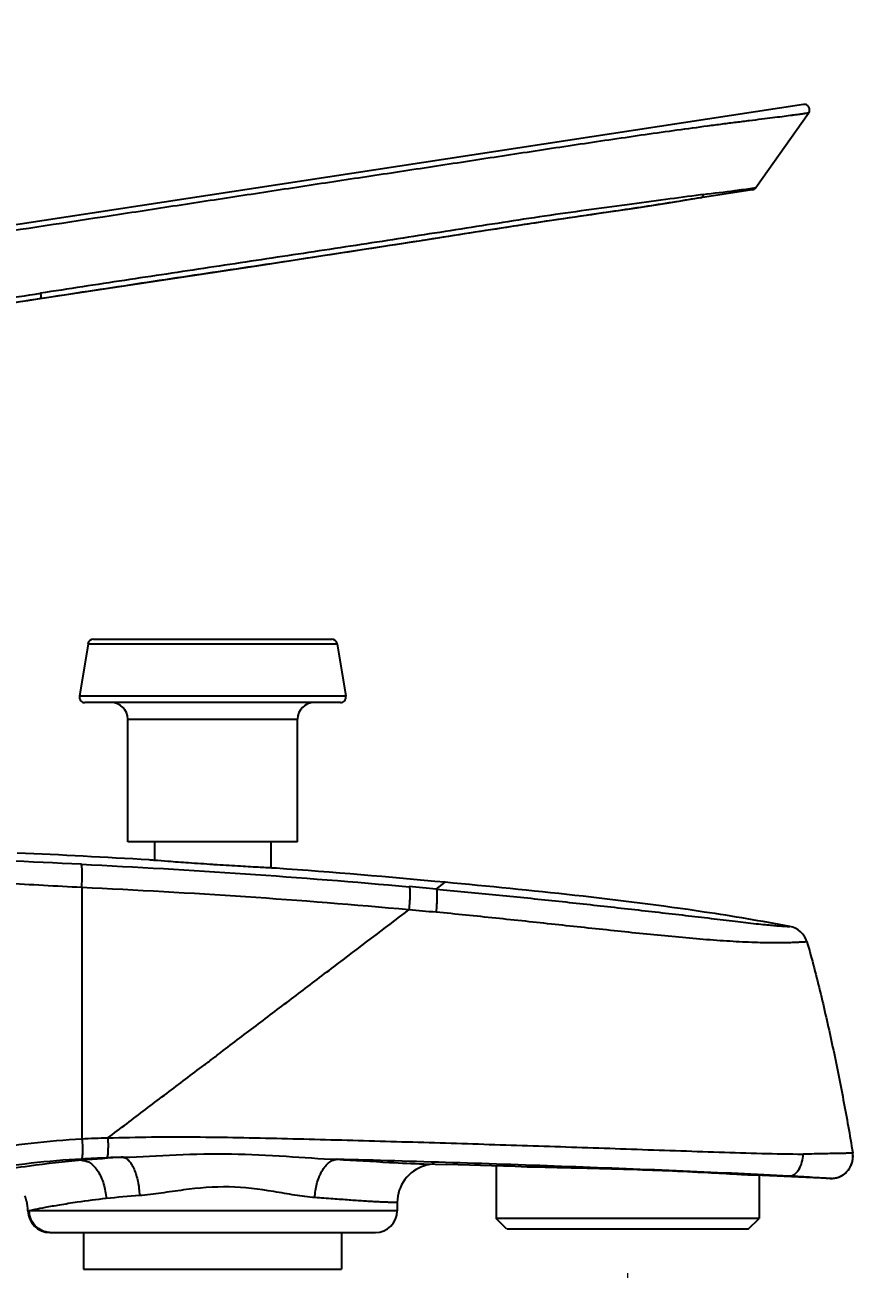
# Model space of a CAD drawing. Header units: millimetres. Extents: x 1091 to 2122, y 843 to 1569.
# Drawn here: x 1357.9 to 1434.2, y 1135.5 to 1249.1 of the extents above; entities that cross this region are included whole.
import ezdxf

# ---------------------------------------------------------------- set-up
doc = ezdxf.new("R2010")
doc.units = ezdxf.units.MM
doc.layers.add('\\M+5B1EA\\M+5D7A2', color=1, linetype='Continuous')
doc.styles.add('Daelim Dimension', font='\x7f\x7f\x7f\x7f.TTF')
doc.dimstyles.new('DEFAULT', dxfattribs={"dimscale": 2, "dimtxt": 2, "dimasz": 2, "dimexe": 0, "dimexo": 2, "dimgap": 1, "dimtad": 1, "dimdec": 1, "dimzin": 9, "dimdsep": 46, "dimtxsty": 'Daelim Dimension', "dimcen": 0.5, "dimclrd": 252, "dimclre": 252, "dimclrt": 3, "dimadec": 1, "dimazin": 0, "dimtfac": 1, "dimtdec": 1, "dimtix": 1, "dimtmove": 0, "dimatfit": 3, "dimfxl": 0, "dimtolj": 1, "dimtzin": 1, "dimlwd": 9, "dimlwe": 9, "dimarcsym": 0})

# ---------------------------------------------------------------- blocks, each defined once
blk = doc.blocks.new('*D1')
at = {"layer": '\\M+5B1EA\\M+5D7A2', "color": 5, "lineweight": 9}
for p, q in [((1250.08, 1342.62), (1495.37, 1342.62)), ((1495.37, 1338.62), (1495.37, 961.42)), ((1489.6, 957.42), (1495.37, 957.42))]:
    blk.add_line(p, q, dxfattribs=at)
at = {"layer": '\\M+5B1EA\\M+5D7A2', "color": 5}
for points in [[(1494.71, 1338.62), (1496.04, 1338.62), (1495.37, 1342.62)], [(1494.71, 961.42), (1496.04, 961.42), (1495.37, 957.42)]]:
    blk.add_solid(points, dxfattribs=at)
at = {"layer": 'Defpoints', "color": 0}
for p in [(1246.08, 1342.62), (1485.6, 957.42), (1495.37, 957.42)]:
    blk.add_point(p, dxfattribs=at)
at = {"layer": '\\M+5B1EA\\M+5D7A2', "color": 7, "insert": (1484.72, 1150.02), "char_height": 16, "attachment_point": 5, "rotation": 90, "style": 'Daelim Dimension'}
blk.add_mtext('\\A1;1700', dxfattribs=at)
blk = doc.blocks.new('*D5')
at = {"layer": '\\M+5B1EA\\M+5D7A2', "color": 5, "lineweight": 9}
for p, q in [((1283.18, 1133.79), (1283.18, 1029.12)), ((1375.11, 1119.43), (1375.11, 1029.12)), ((1287.18, 1029.12), (1371.11, 1029.12))]:
    blk.add_line(p, q, dxfattribs=at)
at = {"layer": '\\M+5B1EA\\M+5D7A2', "color": 5}
for points in [[(1287.18, 1029.79), (1287.18, 1028.45), (1283.18, 1029.12)], [(1371.11, 1029.79), (1371.11, 1028.45), (1375.11, 1029.12)]]:
    blk.add_solid(points, dxfattribs=at)
at = {"layer": 'Defpoints', "color": 0}
for p in [(1283.18, 1137.79), (1375.11, 1123.43), (1375.11, 1029.12)]:
    blk.add_point(p, dxfattribs=at)
at = {"layer": '\\M+5B1EA\\M+5D7A2', "color": 7, "insert": (1329.14, 1039.83), "char_height": 16, "attachment_point": 5, "style": 'Daelim Dimension'}
blk.add_mtext('\\A1;92', dxfattribs=at)
blk = doc.blocks.new('*D6')
at = {"layer": '\\M+5B1EA\\M+5D7A2', "color": 5, "lineweight": 9}
for p, q in [((1412.94, 1135.17), (1412.94, 1029.12)), ((1375.11, 1119.43), (1375.11, 1029.12)), ((1379.11, 1029.12), (1408.94, 1029.12))]:
    blk.add_line(p, q, dxfattribs=at)
at = {"layer": '\\M+5B1EA\\M+5D7A2', "color": 5}
for points in [[(1379.11, 1029.79), (1379.11, 1028.45), (1375.11, 1029.12)], [(1408.94, 1029.79), (1408.94, 1028.45), (1412.94, 1029.12)]]:
    blk.add_solid(points, dxfattribs=at)
at = {"layer": 'Defpoints', "color": 0}
for p in [(1412.94, 1139.17), (1375.11, 1123.43), (1412.94, 1029.12)]:
    blk.add_point(p, dxfattribs=at)
at = {"layer": '\\M+5B1EA\\M+5D7A2', "color": 7, "insert": (1394.03, 1039.84), "char_height": 16, "attachment_point": 5, "style": 'Daelim Dimension'}
blk.add_mtext('\\A1;38', dxfattribs=at)

msp = doc.modelspace()

# ---------------------------------------------------------------- linework, layer by layer
at = {"color": 7, "linetype": 'Continuous'}
for p, q in [((1428.99, 1241.83), (1304.38, 1222.8)), ((1424.64, 1234.24), (1429.47, 1241.05)), ((1419.86, 1233.62), (1419.59, 1233.58)), ((1424.31, 1234.03), (1419.61, 1233.32)), ((1424.31, 1234.19), (1424.64, 1234.24)), ((1404.78, 1231.05), (1399.05, 1230.17)), ((1404.99, 1231.09), (1404.48, 1231.01)), ((1409.18, 1231.71), (1404.78, 1231.05)), ((1409.69, 1231.78), (1409.18, 1231.71)), ((1399.05, 1230.17), (1393.92, 1229.37)), ((1379.51, 1227.15), (1365.97, 1225.11)), ((1365.97, 1225.11), (1359.14, 1224.06)), ((1358.21, 1223.92), (1357.31, 1223.78)), ((1359.14, 1224.06), (1358.21, 1223.92)), ((1359.41, 1224.11), (1359.41, 1224.11)), ((1363.71, 1192.62), (1362.92, 1187.82)), ((1363.71, 1192.62), (1386.45, 1192.62)), ((1364.2, 1193.04), (1385.95, 1193.04)), ((1386.45, 1192.62), (1387.23, 1187.82)), ((1387.23, 1187.82), (1362.92, 1187.82)), ((1386.74, 1187.24), (1363.42, 1187.24)), ((1367.33, 1174.54), (1367.33, 1185.74)), ((1367.33, 1185.74), (1382.83, 1185.74)), ((1382.83, 1174.54), (1382.83, 1185.74)), ((1382.83, 1174.54), (1367.33, 1174.54)), ((1369.78, 1174.54), (1369.77, 1172.85)), ((1380.38, 1174.54), (1380.39, 1172.15)), ((1375.21, 1172.45), (1375.1, 1172.46)), ((1395.49, 1170.22), (1396.3, 1170.84)), ((1363.14, 1170.36), (1363.14, 1147.4)), ((1433.49, 1146.14), (1433.49, 1146.14)), ((1363.14, 1145.58), (1363.14, 1145.47)), ((1394.36, 1145.14), (1396.43, 1145.08)), ((1400.94, 1144.96), (1400.94, 1140.17)), ((1426.59, 1144.02), (1424.54, 1144.1)), ((1424.94, 1144.09), (1424.94, 1140.17)), ((1427.92, 1143.96), (1426.59, 1144.02)), ((1429.21, 1143.91), (1427.23, 1143.99)), ((1431.27, 1143.82), (1429.21, 1143.91)), ((1431.33, 1143.82), (1431.27, 1143.82)), ((1431.46, 1143.81), (1431.42, 1143.82)), ((1431.43, 1143.82), (1431.53, 1143.81)), ((1431.55, 1143.81), (1431.53, 1143.81)), ((1431.55, 1143.81), (1431.53, 1143.81)), ((1391.93, 1141.62), (1391.93, 1140.87)), ((1358.23, 1140.86), (1358.35, 1140.87)), ((1391.93, 1140.87), (1358.35, 1140.87)), ((1401.94, 1139.17), (1400.94, 1140.17)), ((1424.94, 1140.17), (1400.94, 1140.17)), ((1423.94, 1139.17), (1424.94, 1140.17)), ((1423.94, 1139.17), (1401.95, 1139.17)), ((1360.23, 1138.87), (1389.93, 1138.87)), ((1363.31, 1138.87), (1363.31, 1135.54)), ((1386.85, 1138.87), (1386.85, 1135.54)), ((1363.31, 1135.54), (1386.85, 1135.54))]:
    msp.add_line(p, q, dxfattribs=at)
for points in [[(1419.61, 1233.32), (1416.7, 1232.81), (1413.4, 1232.32), (1409.69, 1231.78)], [(1393.92, 1229.37), (1391.06, 1228.92), (1385.54, 1228.07), (1379.51, 1227.15)], [(1402.69, 1144.89), (1400.54, 1144.96), (1398.52, 1145.02), (1396.43, 1145.08)], [(1431.54, 1143.81), (1431.45, 1143.81), (1431.33, 1143.82)]]:
    msp.add_lwpolyline(points, dxfattribs=at)
for centre, radius, start, end in [((1424.24, 1234.53), 0.5, 278.6793, 324.6716), ((1589.15, 2.88), 1241.94, 98.33173, 98.52723), ((1364.2, 1192.54), 0.5, 90, 170.6979), ((1385.95, 1192.54), 0.5, 9.3021, 90), ((1363.42, 1187.74), 0.5, 170.6979, 270), ((1365.83, 1185.74), 1.5, 0, 90), ((1384.33, 1185.74), 1.5, 90, 180), ((1386.74, 1187.74), 0.5, 270, 9.3021), ((1295.47, -198.63), 1372.78, 87.17617, 87.76079), ((1316.33, 271.01), 903.43, 86.63882, 87.40358), ((1330.9, 480.5), 693.43, 84.58781, 85.86485), ((1300.83, 130.52), 1044, 84.79828, 84.93473), ((1363.7, 826.82), 342.76, 84.6812, 85.0958), ((1427.39, 1164.84), 2, 16.4871, 79.1891), ((1366.75, 1076.49), 71, 92.9137, 100.3805), ((1370.04, 1014.1), 133.48, 91.9404, 92.965), ((1431.5, 1145.81), 2.01, 0.4469, 9.2119), ((1431.51, 1145.81), 2.01, 0.4453, 9.2194), ((1431.49, 1145.81), 2.02, 356.1186, 0.4562), ((1374.25, 1018.77), 127.18, 93.3074, 95.011), ((1370.62, 1013.97), 131.82, 92.2606, 93.2532), ((1371.14, 1000.11), 145.7, 91.659, 92.2501), ((1395.43, 1141.62), 3.5, 106.6345, 179.9998), ((1395.42, 1141.63), 3.49, 106.0971, 106.5738), ((1395.43, 1141.61), 3.51, 104.01, 106.0958), ((1395.44, 1141.58), 3.54, 92.0927, 104.0055), ((1431.52, 1145.81), 1.99, 320.281, 328.904), ((1431.45, 1145.85), 2.07, 328.8684, 337.8746), ((1431.53, 1145.81), 1.98, 337.8317, 346.6589), ((1431.56, 1145.81), 1.96, 346.7325, 351.8246), ((1431.52, 1145.81), 1.99, 351.8225, 356.12), ((1432.08, 1163.45), 19.64, 267.0555, 267.5088), ((1431.51, 1145.83), 2.01, 270.6312, 273.85), ((1431.51, 1145.83), 2.02, 273.8428, 284.8364), ((1431.53, 1145.77), 1.95, 284.8649, 290.5495), ((1431.48, 1145.87), 2.06, 302.4456, 309.6424), ((1354.72, 1140.86), 3.5, 14.5259, 23.0358), ((1354.72, 1140.85), 3.51, 0.2227, 14.5954), ((1374.6, 1056.04), 86.43, 94.1057, 96.1297), ((1360.23, 1140.87), 2, 180.1673, 269.9972), ((1389.93, 1140.87), 2, 270, 0), ((1360.33, 1140.82), 1.95, 266.9662, 269.9964)]:
    msp.add_arc(centre, radius, start, end, dxfattribs=at)
for points, knots in [([(1429.47, 1241.05), (1429.5, 1241.09), (1429.54, 1241.18), (1429.58, 1241.37), (1429.51, 1241.61), (1429.32, 1241.78), (1429.14, 1241.84), (1429.04, 1241.84), (1428.99, 1241.83)], [0, 0, 0, 0, 0.128262, 0.258649, 0.5, 0.741351, 0.871738, 1, 1, 1, 1]), ([(1429.47, 1241.05), (1429.47, 1241.04), (1429.46, 1241.05), (1429.45, 1241.04), (1429.43, 1241.04), (1429.4, 1241.04), (1429.37, 1241.03), (1429.3, 1241.02), (1429.2, 1241.01), (1429.05, 1240.99), (1428.87, 1240.96), (1428.65, 1240.93), (1428.4, 1240.9), (1428.11, 1240.86), (1427.66, 1240.8), (1427.01, 1240.71), (1426.14, 1240.6), (1425.14, 1240.48), (1424.04, 1240.34), (1422.84, 1240.19), (1421.56, 1240.03), (1419.76, 1239.79), (1417.42, 1239.47), (1414.54, 1239.07), (1411.6, 1238.64), (1408.63, 1238.2), (1405.64, 1237.75), (1401.65, 1237.14), (1396.65, 1236.37), (1390.64, 1235.46), (1384.63, 1234.55), (1378.61, 1233.63), (1372.59, 1232.71), (1364.57, 1231.48), (1354.53, 1229.95), (1346.51, 1228.73), (1342.49, 1228.11)], [0, 0, 0, 0, 0.000046, 0.000183, 0.000412, 0.000734, 0.001151, 0.001663, 0.002977, 0.004684, 0.006788, 0.00929, 0.012191, 0.015489, 0.01918, 0.027724, 0.037766, 0.049223, 0.061943, 0.075741, 0.09041, 0.105748, 0.137824, 0.171052, 0.204915, 0.239126, 0.273518, 0.307992, 0.377031, 0.446141, 0.515308, 0.584516, 0.653746, 0.722984, 0.861466, 1, 1, 1, 1]), ([(1419.59, 1233.58), (1418.54, 1233.44), (1416.31, 1233.14), (1412.84, 1232.67), (1409.15, 1232.18), (1404.09, 1231.46), (1397.72, 1230.46), (1390.07, 1229.26), (1382.4, 1228.1), (1374.72, 1226.94), (1367.04, 1225.78), (1361.92, 1225), (1359.36, 1224.6)], [0, 0, 0, 0, 0.052271, 0.11083, 0.172461, 0.235514, 0.3627, 0.489983, 0.61737, 0.744887, 0.872448, 1, 1, 1, 1]), ([(1419.61, 1233.32), (1418.85, 1233.19), (1417.25, 1232.93), (1414.74, 1232.53), (1412.06, 1232.13), (1410.22, 1231.86), (1409.29, 1231.72)], [0, 0, 0, 0, 0.219682, 0.466968, 0.72912, 1, 1, 1, 1]), ([(1419.61, 1233.32), (1419.67, 1233.33), (1419.8, 1233.41), (1419.85, 1233.55), (1419.86, 1233.62)], [0, 0, 0, 0, 0.454061, 1, 1, 1, 1]), ([(1419.86, 1233.62), (1420.83, 1233.74), (1422.31, 1233.92), (1423.79, 1234.12), (1424.31, 1234.19)], [0, 0, 0, 0, 0.647336, 1, 1, 1, 1]), ([(1404.48, 1231.01), (1403.62, 1230.88), (1400.19, 1230.35), (1396.76, 1229.82), (1394.19, 1229.41)], [0, 0, 0, 0, 0.249856, 1, 1, 1, 1]), ([(1393.92, 1229.37), (1391.05, 1228.92), (1385.31, 1228.03), (1376.68, 1226.73), (1368.04, 1225.43), (1362.29, 1224.55), (1359.41, 1224.11)], [0, 0, 0, 0, 0.249647, 0.499671, 0.749851, 1, 1, 1, 1]), ([(1343.85, 1222.14), (1345.14, 1222.35), (1347.08, 1222.68), (1349.66, 1223.08), (1351.6, 1223.38), (1353.54, 1223.7), (1356.13, 1224.11), (1358.07, 1224.41), (1359.36, 1224.6)], [0, 0, 0, 0, 0.250069, 0.375081, 0.50008, 0.625069, 0.750051, 1, 1, 1, 1]), ([(1359.36, 1224.6), (1359.37, 1224.54), (1359.39, 1224.45), (1359.4, 1224.34), (1359.41, 1224.26), (1359.41, 1224.2), (1359.41, 1224.16), (1359.41, 1224.13), (1359.41, 1224.11), (1359.41, 1224.11)], [0, 0, 0, 0, 0.376862, 0.547411, 0.697317, 0.821218, 0.914798, 0.974602, 1, 1, 1, 1]), ([(1359.41, 1224.11), (1358.12, 1223.91), (1355.53, 1223.51), (1351.66, 1222.89), (1347.79, 1222.28), (1345.2, 1221.9), (1343.91, 1221.67)], [0, 0, 0, 0, 0.250013, 0.500009, 0.750021, 1, 1, 1, 1]), ([(1363.1, 1172.49), (1368.09, 1172.24), (1378.07, 1171.68), (1388.03, 1170.88), (1393.01, 1170.44)], [0, 0, 0, 0, 0.500092, 1, 1, 1, 1]), ([(1363.14, 1170.36), (1363.15, 1170.61), (1363.17, 1170.98), (1363.18, 1171.46), (1363.18, 1171.78), (1363.17, 1172.06), (1363.15, 1172.27), (1363.13, 1172.4), (1363.12, 1172.47), (1363.1, 1172.49)], [0, 0, 0, 0, 0.34603, 0.517971, 0.674747, 0.8058, 0.904961, 0.968726, 1, 1, 1, 1]), ([(1375.1, 1172.46), (1374.36, 1172.51), (1372.99, 1172.6), (1371.21, 1172.73), (1370.01, 1172.82), (1369.45, 1172.87), (1369.3, 1172.88)], [0, 0, 0, 0, 0.381803, 0.706626, 0.922737, 1, 1, 1, 1]), ([(1380.9, 1172.12), (1380.76, 1172.13), (1380.44, 1172.14), (1379.88, 1172.18), (1378.86, 1172.23), (1377.28, 1172.32), (1375.94, 1172.41), (1375.21, 1172.45)], [0, 0, 0, 0, 0.075901, 0.168121, 0.291836, 0.616318, 1, 1, 1, 1]), ([(1363.14, 1170.36), (1361.97, 1170.42), (1359.65, 1170.54), (1356.16, 1170.76), (1352.67, 1170.96), (1350.34, 1171.09), (1349.18, 1171.16)], [0, 0, 0, 0, 0.250069, 0.49999, 0.74992, 1, 1, 1, 1]), ([(1427.76, 1166.81), (1425.17, 1167.3), (1414.73, 1169.05), (1404.2, 1170.09), (1396.3, 1170.84)], [0, 0, 0, 0, 0.249995, 1, 1, 1, 1]), ([(1393, 1168.32), (1388.03, 1168.78), (1378.09, 1169.57), (1368.12, 1170.12), (1363.14, 1170.36)], [0, 0, 0, 0, 0.499731, 1, 1, 1, 1]), ([(1393.01, 1170.44), (1393.03, 1170.42), (1393.05, 1170.35), (1393.07, 1170.21), (1393.08, 1170), (1393.08, 1169.74), (1393.07, 1169.43), (1393.05, 1168.95), (1393.02, 1168.58), (1393, 1168.33)], [0, 0, 0, 0, 0.036239, 0.103953, 0.202124, 0.327551, 0.475715, 0.641319, 1, 1, 1, 1]), ([(1395.49, 1170.22), (1395.5, 1170.2), (1395.52, 1170.13), (1395.54, 1169.99), (1395.55, 1169.78), (1395.55, 1169.51), (1395.54, 1169.19), (1395.52, 1168.71), (1395.49, 1168.35), (1395.47, 1168.11)], [0, 0, 0, 0, 0.033171, 0.097877, 0.197261, 0.327962, 0.483968, 0.655036, 1, 1, 1, 1]), ([(1395.49, 1170.22), (1397.2, 1170.06), (1400.61, 1169.74), (1405.72, 1169.22), (1410.77, 1168.67), (1414.94, 1168.2), (1418.19, 1167.83), (1420.51, 1167.56), (1422.67, 1167.3), (1424.31, 1167.1), (1425.45, 1166.98), (1426.12, 1166.92), (1426.66, 1166.87), (1427.03, 1166.85), (1427.26, 1166.83), (1427.4, 1166.83), (1427.52, 1166.82), (1427.64, 1166.81), (1427.72, 1166.82), (1427.76, 1166.81)], [0, 0, 0, 0, 0.158724, 0.317, 0.474236, 0.628835, 0.704147, 0.776862, 0.845094, 0.905033, 0.929879, 0.950598, 0.967158, 0.979857, 0.984848, 0.989114, 0.992698, 0.995817, 1, 1, 1, 1]), ([(1365.52, 1147.51), (1366.09, 1147.94), (1367.24, 1148.81), (1369.53, 1150.55), (1371.82, 1152.27), (1373.82, 1153.8), (1374.97, 1154.66), (1376.11, 1155.53), (1377.54, 1156.62), (1379.83, 1158.35), (1382.7, 1160.52), (1387.27, 1163.99), (1390.71, 1166.6), (1393, 1168.33)], [0, 0, 0, 0, 0.062498, 0.125001, 0.250013, 0.312521, 0.343774, 0.375028, 0.437534, 0.500039, 0.625044, 0.750038, 1, 1, 1, 1]), ([(1429.31, 1165.41), (1429.31, 1165.41), (1429.29, 1165.41), (1429.27, 1165.4), (1429.21, 1165.4), (1429.14, 1165.39), (1429.05, 1165.39), (1428.94, 1165.38), (1428.8, 1165.37), (1428.56, 1165.36), (1428.19, 1165.34), (1427.65, 1165.32), (1426.99, 1165.31), (1426.19, 1165.31), (1425.27, 1165.32), (1423.86, 1165.36), (1421.94, 1165.47), (1419.51, 1165.65), (1416.97, 1165.88), (1414.36, 1166.14), (1411.7, 1166.42), (1409.02, 1166.7), (1405.42, 1167.09), (1400.91, 1167.57), (1397.28, 1167.94), (1395.47, 1168.11)], [0, 0, 0, 0, 0.000276, 0.001124, 0.002574, 0.004649, 0.007369, 0.010759, 0.01485, 0.01969, 0.031814, 0.047509, 0.067072, 0.090667, 0.117885, 0.14811, 0.215049, 0.287519, 0.363194, 0.440694, 0.519343, 0.598725, 0.678568, 0.83902, 1, 1, 1, 1]), ([(1429.31, 1165.41), (1429.77, 1163.84), (1430.59, 1160.65), (1431.68, 1155.84), (1432.65, 1151), (1433.23, 1147.76), (1433.49, 1146.14)], [0, 0, 0, 0, 0.249994, 0.499991, 0.749996, 1, 1, 1, 1]), ([(1363.14, 1145.58), (1363.16, 1145.6), (1363.18, 1145.66), (1363.2, 1145.77), (1363.22, 1145.94), (1363.23, 1146.16), (1363.24, 1146.43), (1363.24, 1146.85), (1363.21, 1147.18), (1363.18, 1147.41)], [0, 0, 0, 0, 0.03363, 0.09777, 0.192359, 0.314953, 0.461939, 0.62875, 1, 1, 1, 1]), ([(1365.52, 1147.51), (1365.53, 1147.28), (1365.54, 1146.95), (1365.53, 1146.53), (1365.52, 1146.27), (1365.51, 1146.05), (1365.48, 1145.88), (1365.46, 1145.77), (1365.44, 1145.7), (1365.42, 1145.69)], [0, 0, 0, 0, 0.371717, 0.538237, 0.684895, 0.807322, 0.90184, 0.965997, 1, 1, 1, 1]), ([(1365.52, 1147.51), (1368.17, 1147.6), (1373.46, 1147.64), (1381.41, 1147.47), (1389.36, 1147.26), (1397.34, 1147.02), (1405.32, 1146.77), (1411.98, 1146.54), (1417.31, 1146.35), (1421.27, 1146.22), (1425.15, 1146.1), (1427.71, 1146.04), (1428.97, 1146.04)], [0, 0, 0, 0, 0.124985, 0.250166, 0.375585, 0.501238, 0.627088, 0.753213, 0.816235, 0.878907, 0.940394, 1, 1, 1, 1]), ([(1366.92, 1145.74), (1368.53, 1145.81), (1371.82, 1146.01), (1376.78, 1146.11), (1381.67, 1145.86), (1384.88, 1145.62), (1386.42, 1145.56)], [0, 0, 0, 0, 0.247718, 0.506258, 0.762218, 1, 1, 1, 1]), ([(1427.68, 1144.02), (1427.84, 1144.02), (1428.1, 1144.11), (1428.38, 1144.36), (1428.66, 1144.72), (1428.89, 1145.29), (1428.97, 1145.79), (1428.97, 1146.04)], [0, 0, 0, 0, 0.183205, 0.296392, 0.424495, 0.711715, 1, 1, 1, 1]), ([(1433.49, 1146.14), (1433.48, 1146.14), (1433.44, 1146.13), (1433.36, 1146.13), (1433.24, 1146.12), (1433.03, 1146.11), (1432.69, 1146.1), (1432.19, 1146.09), (1431.56, 1146.08), (1430.81, 1146.06), (1429.93, 1146.04), (1429.3, 1146.04), (1428.97, 1146.04)], [0, 0, 0, 0, 0.008629, 0.026805, 0.052694, 0.084888, 0.168201, 0.278135, 0.416839, 0.585154, 0.781121, 1, 1, 1, 1]), ([(1431.55, 1143.81), (1431.8, 1143.82), (1432.31, 1143.92), (1432.98, 1144.37), (1433.42, 1145.05), (1433.52, 1145.58), (1433.52, 1145.83)], [0, 0, 0, 0, 0.236666, 0.495203, 0.756245, 1, 1, 1, 1]), ([(1363.14, 1145.58), (1361.6, 1145.5), (1358.53, 1145.24), (1355.47, 1144.81), (1353.95, 1144.55)], [0, 0, 0, 0, 0.500231, 1, 1, 1, 1]), ([(1363.14, 1145.47), (1361.54, 1145.33), (1358.9, 1145.04), (1356.27, 1144.64), (1355.23, 1144.47)], [0, 0, 0, 0, 0.602297, 1, 1, 1, 1]), ([(1363.14, 1145.47), (1363.27, 1145.47), (1363.56, 1145.42), (1363.95, 1145.21), (1364.32, 1144.88), (1364.78, 1144.27), (1365.19, 1143.29), (1365.34, 1142.43), (1365.37, 1141.98)], [0, 0, 0, 0, 0.090084, 0.187956, 0.29727, 0.41932, 0.696534, 1, 1, 1, 1]), ([(1366.91, 1145.74), (1367, 1145.73), (1367.2, 1145.66), (1367.47, 1145.43), (1367.71, 1145.09), (1368.02, 1144.47), (1368.29, 1143.51), (1368.39, 1142.69), (1368.41, 1142.25)], [0, 0, 0, 0, 0.070212, 0.154646, 0.257639, 0.379574, 0.671314, 1, 1, 1, 1]), ([(1384.41, 1142.07), (1384.43, 1142.49), (1384.52, 1143.13), (1384.77, 1143.93), (1385.03, 1144.48), (1385.34, 1144.94), (1385.69, 1145.28), (1386.05, 1145.49), (1386.3, 1145.55), (1386.42, 1145.56)], [0, 0, 0, 0, 0.294159, 0.443113, 0.584237, 0.711679, 0.822848, 0.91762, 1, 1, 1, 1]), ([(1427.68, 1144.02), (1426.14, 1144.11), (1422.92, 1144.26), (1416.22, 1144.56), (1404.01, 1145.03), (1393.48, 1145.37), (1386.42, 1145.56)], [0, 0, 0, 0, 0.112405, 0.234246, 0.487213, 1, 1, 1, 1]), ([(1386.42, 1145.56), (1388.02, 1145.47), (1390.67, 1145.3), (1393.31, 1145.17), (1394.36, 1145.14)], [0, 0, 0, 0, 0.604114, 1, 1, 1, 1]), ([(1412.94, 1144.63), (1410.98, 1144.69), (1407.57, 1144.77), (1404.15, 1144.84), (1402.69, 1144.89)], [0, 0, 0, 0, 0.573622, 1, 1, 1, 1]), ([(1424.54, 1144.1), (1424, 1144.12), (1422.58, 1144.2), (1418.71, 1144.41), (1415.38, 1144.55), (1412.94, 1144.63)], [0, 0, 0, 0, 0.138978, 0.36958, 1, 1, 1, 1]), ([(1431.07, 1143.83), (1430.65, 1143.85), (1429.53, 1143.92), (1428.4, 1143.99), (1427.68, 1144.02)], [0, 0, 0, 0, 0.366826, 1, 1, 1, 1]), ([(1432.21, 1143.94), (1432.25, 1143.95), (1432.38, 1144), (1432.5, 1144.07), (1432.59, 1144.13)], [0, 0, 0, 0, 0.245874, 1, 1, 1, 1]), ([(1384.41, 1142.07), (1383.8, 1142.11), (1382.55, 1142.28), (1379.96, 1142.75), (1376.57, 1143.18), (1373.12, 1142.88), (1370.41, 1142.47), (1369.07, 1142.3), (1368.41, 1142.25)], [0, 0, 0, 0, 0.114024, 0.234896, 0.48978, 0.748956, 0.876728, 1, 1, 1, 1]), ([(1365.37, 1141.98), (1364.49, 1141.88), (1363.06, 1141.7), (1361.2, 1141.4), (1359.91, 1141.18), (1359, 1141), (1358.52, 1140.91), (1358.35, 1140.87)], [0, 0, 0, 0, 0.375393, 0.608556, 0.793588, 0.925371, 1, 1, 1, 1]), ([(1391.93, 1141.62), (1391.93, 1141.62), (1391.92, 1141.62), (1391.92, 1141.62), (1391.91, 1141.62), (1391.89, 1141.62), (1391.85, 1141.62), (1391.79, 1141.62), (1391.72, 1141.62), (1391.63, 1141.62), (1391.53, 1141.63), (1391.36, 1141.63), (1391.11, 1141.63), (1390.77, 1141.65), (1390.37, 1141.66), (1389.91, 1141.68), (1389.39, 1141.71), (1388.6, 1141.76), (1387.48, 1141.84), (1386.01, 1141.95), (1384.96, 1142.03), (1384.41, 1142.07)], [0, 0, 0, 0, 0.000271, 0.001084, 0.002434, 0.004322, 0.009697, 0.017191, 0.026785, 0.038462, 0.052203, 0.067992, 0.105634, 0.151208, 0.204567, 0.265695, 0.334529, 0.410685, 0.583096, 0.779843, 1, 1, 1, 1]), ([(1360.23, 1138.87), (1359.98, 1138.89), (1359.48, 1139.01), (1358.86, 1139.46), (1358.44, 1140.11), (1358.35, 1140.62), (1358.35, 1140.87)], [0, 0, 0, 0, 0.249264, 0.498836, 0.749134, 1, 1, 1, 1])]:
    msp.add_open_spline(points, degree=3, knots=knots, dxfattribs=at)
msp.add_open_spline([(1432.8, 1144.28), (1432.89, 1144.36), (1432.97, 1144.44), (1433.05, 1144.53)], degree=3, dxfattribs=at)

# ---------------------------------------------------------------- dimensions: what is measured, and where the dimension line sits
at = {"layer": '\\M+5B1EA\\M+5D7A2', "color": 5}
dim = msp.add_linear_dim(base=(1495.37, 957.42), p1=(1246.08, 1342.62), p2=(1485.6, 957.42), angle=90, text='1700', dimstyle='DEFAULT', override={"dimtxt": 8, "dimdec": 0, "dimclrd": 5, "dimclre": 5, "dimclrt": 7}, dxfattribs=at)
dim.commit()
dim.dimension.update_dxf_attribs({"geometry": '*D1', "text_midpoint": (1484.72, 1150.02)})
for base, p1, p2, picture, middle in [((1412.94, 1029.12), (1375.11, 1123.43), (1412.94, 1139.17), '*D6', (1394.03, 1039.84)), ((1375.11, 1029.12), (1283.18, 1137.79), (1375.11, 1123.43), '*D5', (1329.14, 1039.83))]:
    dim = msp.add_linear_dim(base=base, p1=p1, p2=p2, dimstyle='DEFAULT', override={"dimtxt": 8, "dimdec": 0, "dimclrd": 5, "dimclre": 5, "dimclrt": 7}, dxfattribs=at)
    dim.commit()
    dim.dimension.update_dxf_attribs({"geometry": picture, "text_midpoint": middle})

doc.saveas('drawing.dxf')
